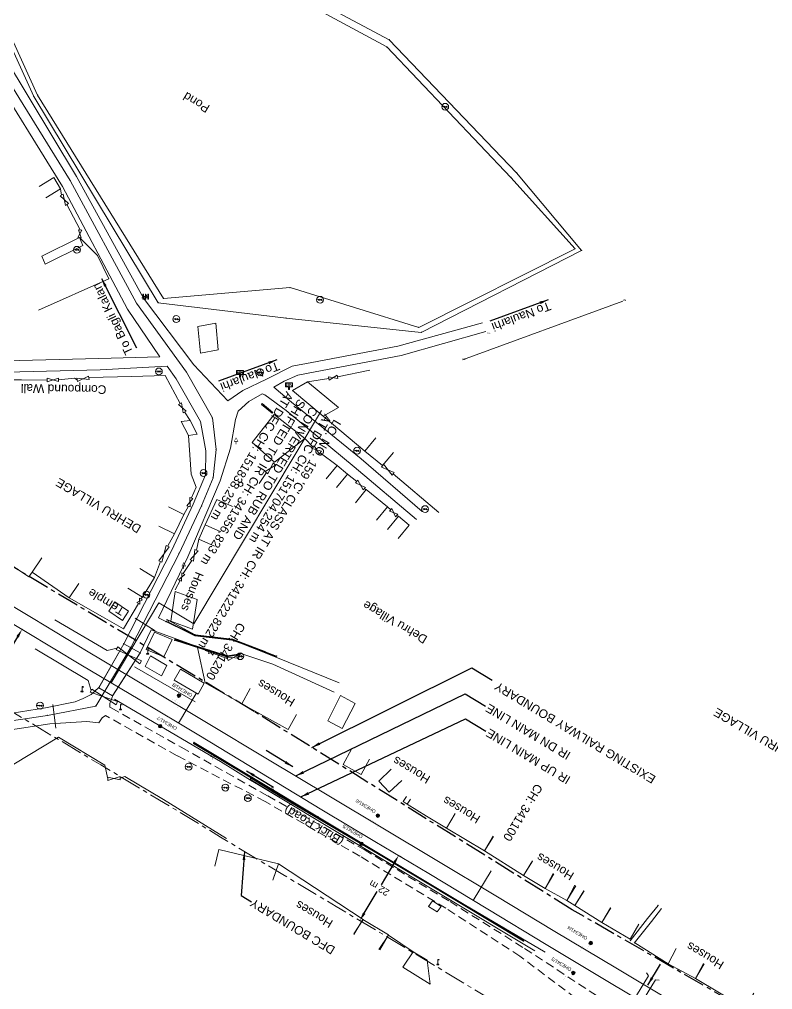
# Model space of a CAD drawing. Header units: metres. Extents: x 593168 to 611286, y 3401475 to 3412398.
# Drawn here: x 610187.5 to 610406.4, y 3402061.1 to 3402343.1 of the extents above; entities that cross this region are included whole.
import ezdxf
from ezdxf.enums import TextEntityAlignment as Align

# ---------------------------------------------------------------- set-up
doc = ezdxf.new("R2010")
doc.units = ezdxf.units.M
doc.header["$MEASUREMENT"] = 0
doc.linetypes.add('CENTER', pattern=[2, 1.25, -0.25, 0.25, -0.25])
doc.linetypes.add('DASHED', pattern=[0.75, 0.5, -0.25])
doc.layers.get('Defpoints').update_dxf_attribs({"lineweight": 0})
for name, color, linetype, lineweight in [('Arch', 7, 'Continuous', 0), ('Building Under Cons.', 251, 'Continuous', 0), ('CANAL BOTTOM', 5, 'Continuous', 0), ('Commercial Building Pucca', 251, 'Continuous', 0), ('Commercial Building Semipucca', 251, 'Continuous', 0), ('Compound Wall', 251, 'Continuous', 0), ('DFCC BOUNDARY', 6, 'CENTER', 0), ('Drain Bottom', 5, 'Continuous', 0), ('Drain Top', 5, 'Continuous', 0), ('Electric Pole', 251, 'Continuous', 0), ('Existing IR Chainage', 7, 'Continuous', 0), ('Existing IR Track', 7, 'Continuous', 0), ('Gate', 251, 'Continuous', 0), ('Govt buliding', 251, 'Continuous', 0), ('Grill', 251, 'Continuous', 0), ('Lamp_Post', 251, 'Continuous', 0), ('LC DETAILS IN PLAN', 7, 'Continuous', 0), ('Name Board', 251, 'Continuous', 0), ('OHE MAST', 8, 'Continuous', 0), ('OHE MAST TEXT', 8, 'Continuous', 0), ('Pavers', 7, 'Continuous', 0), ('Pond Bottom', 5, 'Continuous', 0), ('Pond Top', 5, 'Continuous', 0), ('PROPOSED DFCC TRACK', 1, 'Continuous', 0), ('Religious_Place', 251, 'Continuous', 0), ('Residential Building Pucca', 251, 'Continuous', 0), ('Residential Building Semipucca', 251, 'Continuous', 0), ('Shed', 251, 'Continuous', 0), ('Sign Board', 251, 'Continuous', 0), ('Subroad Centre', 34, 'Continuous', 0), ('Subroad Edge', 34, 'Continuous', 0), ('Text1', 251, 'Continuous', 0), ('Transformer', 251, 'Continuous', 0), ('Village Area', 251, 'Continuous', 0), ('Village Area text', 251, 'Continuous', 0), ('Village Name', 7, 'Continuous', 0), ('Well', 5, 'Continuous', 0), ('Wing Wall', 7, 'Continuous', 0)]:
    doc.layers.add(name, color=color, linetype=linetype, lineweight=lineweight)
doc.layers.add('Existing Railway Boundary', color=7, linetype='CENTER')
doc.styles.add('NB', font='swissbo.ttf', dxfattribs={"height": 1.5})
doc.styles.get("Standard").update_dxf_attribs({"font": 'arial.ttf'})
doc.styles.add('Style-Arial', font='arial.ttf')
doc.styles.add('Vill txt', font='arial.ttf', dxfattribs={"height": 3})
doc.dimstyles.new('ISO-25', dxfattribs={"dimtxt": 2.5, "dimasz": 2.5, "dimexe": 1.25, "dimexo": 0.625, "dimtad": 1, "dimtxsty": 'Standard', "dimcen": 2.5, "dimadec": 0, "dimazin": 0, "dimtfac": 1, "dimtmove": 0, "dimatfit": 3, "dimfxl": 1, "dimarcsym": 0})
doc.dimstyles.get("Standard").update_dxf_attribs({"dimtxt": 2.5, "dimasz": 0.18, "dimexe": 0.18, "dimexo": 0.0625, "dimgap": 0.09, "dimtad": 0, "dimtih": 1, "dimtoh": 1, "dimdec": 3, "dimzin": 0, "dimdsep": 46, "dimtxsty": 'Standard', "dimcen": 0.09, "dimaunit": 1, "dimadec": 4, "dimazin": 0, "dimtfac": 1, "dimtdec": 3, "dimtofl": 0, "dimtmove": 0, "dimatfit": 3, "dimfxl": 1, "dimtolj": 1, "dimtzin": 0, "dimarcsym": 0})

# ---------------------------------------------------------------- blocks, each defined once
blk = doc.blocks.new('GT')
at = {"layer": 'Gate'}
for p, q in [((-0.5, -0.5), (-0.5, 0.5)), ((-0.5, 0.5), (0.5, -0.5)), ((0.5, 0.5), (0.5, -0.5))]:
    blk.add_line(p, q, dxfattribs=at)
blk.add_lwpolyline([(0.5, 0.5), (-0.5, -0.5)], dxfattribs=at)
blk = doc.blocks.new('EP')
blk.add_hatch(color=8).paths.add_polyline_path([(-0.21, -0.05), (-0.21, 0.16), (-0.93, -0.01), (-0.31, 0.07), (-0.31, -0.19), (0.31, 0), (0.31, -0.24), (0.94, -0.01), (0.41, -0.1), (0.43, 0.15)])
at = {"color": 8}
for p, q in [((-0.93, -0.01), (-0.21, 0.16)), ((-0.31, 0.07), (-0.93, -0.01)), ((-0.31, -0.19), (-0.31, 0.07)), ((0.31, 0), (-0.31, -0.19)), ((-0.21, 0.16), (-0.21, -0.05)), ((-0.21, -0.05), (0.43, 0.15)), ((0.31, -0.24), (0.31, 0)), ((0.43, 0.15), (0.41, -0.1)), ((0.94, -0.01), (0.31, -0.24)), ((0.41, -0.1), (0.94, -0.01))]:
    blk.add_line(p, q, dxfattribs=at)
blk.add_circle((0, 0), 1, dxfattribs=at)
blk = doc.blocks.new('LP')
for points in [[(0, 0), (0, 1.5)], [(0.25, 1.35), (0.44, 1.35)]]:
    blk.add_lwpolyline(points)
for centre, radius, start, end in [((0.07, 0.99), 0.519, 57.6425, 97.3165), ((0.34, 1.33), 0.094, 11.7012, 168.0476)]:
    blk.add_arc(centre, radius, start, end)
at = {"extrusion": (0, 0, -1)}
blk.add_ellipse((0, 0.01), major_axis=(0.308, 0), ratio=0.400495, dxfattribs=at)
blk.add_ellipse((0.35, 1.36), major_axis=(0.0017, 0.0438), ratio=0.461056, start_param=1.74022, end_param=4.575836)
blk = doc.blocks.new('NB')
for p, q in [((-0.98, 0.82), (-0.98, 1.98)), ((-0.98, 1.98), (0.98, 1.98)), ((-0.98, 0.82), (0.98, 0.82)), ((-0.13, 0.82), (-0.13, 0)), ((-0.13, 0), (0.13, 0)), ((0.13, 0.82), (0.13, 0)), ((0.98, 1.98), (0.98, 0.82))]:
    blk.add_line(p, q)
at = {"style": 'NB', "width": 1.025371}
blk.add_text('NB', height=0.988, rotation=180, dxfattribs=at).set_placement((0, 1.39), align=Align.MIDDLE)
blk = doc.blocks.new('TRF')
blk.add_hatch(color=256).paths.add_polyline_path([(0.22, -0.04), (0.38, 0.42), (-0.98, -0.29), (0.02, 0.04), (-0.18, -0.39), (0.98, 0.09)])
for p, q in [((-0.69, 0.72), (-0.69, -0.72)), ((-0.52, 0.72), (-0.69, 0.72)), ((-0.52, -0.72), (-0.52, 0.72)), ((0, 0.72), (0, -0.72)), ((0.17, 0.72), (0, 0.72)), ((0.17, -0.72), (0.17, 0.72)), ((0.7, 0.72), (0.7, -0.72)), ((0.87, 0.72), (0.7, 0.72)), ((0.87, -0.72), (0.87, 0.72)), ((-0.69, -0.72), (-0.52, -0.72)), ((0, -0.72), (0.17, -0.72)), ((0.7, -0.72), (0.87, -0.72))]:
    blk.add_line(p, q)
blk.add_lwpolyline([(0.22, -0.04), (0.38, 0.42), (-0.98, -0.29), (0.02, 0.04), (-0.18, -0.39), (0.98, 0.09)], close=True)
blk = doc.blocks.new('TSB')
at = {"const_width": 0.132}
blk.add_lwpolyline([(-0.51, 0.84), (0.54, 0.84), (0, 1.85)], close=True, dxfattribs=at)
at = {"const_width": 0.142}
blk.add_lwpolyline([(0, 0.84), (0, 0)], dxfattribs=at)
blk = doc.blocks.new('OHE MAST')
h = blk.add_hatch(color=256)
h.dxf.hatch_style = 1
edge = h.paths.add_edge_path()
edge.add_arc((0, 0), 0.514, 0, 360)
at = {"const_width": 0.01}
for points in [[(1.5, 3.5), (1.5, 2), (-1.5, 2), (-1.5, 3.5)], [(0, 2), (0, 0)]]:
    blk.add_lwpolyline(points, dxfattribs=at)
blk.add_circle((0, 0), 0.514)
blk = doc.blocks.new('*D238')
at = {"layer": 'Defpoints', "color": 0, "linetype": 'ByBlock', "ltscale": 5, "transparency": 16777216}
for p in [(610297.68, 3402100.06), (610298.62, 3402099.5), (610287.35, 3402080.6)]:
    blk.add_point(p, dxfattribs=at)
at = {"layer": 'DFCC BOUNDARY', "color": 0, "linetype": 'ByBlock', "lineweight": -2, "ltscale": 5, "transparency": 16777216}
for p, q in [((610296.4, 3402097.91), (610292.62, 3402091.58)), ((610298.51, 3402099.56), (610297.57, 3402100.12)), ((610287.69, 3402083.31), (610291.46, 3402089.64)), ((610287.24, 3402080.67), (610286.3, 3402081.23))]:
    blk.add_line(p, q, dxfattribs=at)
at = {"layer": 'DFCC BOUNDARY', "color": 0, "linetype": 'ByBlock', "ltscale": 5, "transparency": 16777216}
for points in [[(610296.04, 3402098.13), (610296.76, 3402097.7), (610297.68, 3402100.06)], [(610287.33, 3402083.53), (610288.05, 3402083.1), (610286.41, 3402081.17)]]:
    blk.add_solid(points, dxfattribs=at)
at = {"layer": 'DFCC BOUNDARY', "color": 0, "linetype": 'ByBlock', "ltscale": 5, "transparency": 16777216, "insert": (610292.04, 3402090.61), "char_height": 2, "attachment_point": 5, "rotation": 149, "style": 'Style-Arial'}
blk.add_mtext('\\A1;22 m', dxfattribs=at)
blk = doc.blocks.new('TerminatorOpen_0.5')
at = {"color": 0, "linetype": 'ByBlock', "lineweight": -2}
for q in [(-1, 0.25), (-1, 0), (-1, -0.25)]:
    blk.add_line((0, 0), q, dxfattribs=at)
blk = doc.blocks.new('*D245')
at = {"layer": 'Defpoints', "color": 0, "linetype": 'ByBlock', "ltscale": 5, "transparency": 16777216}
for p in [(610187.85, 3402166.01), (610188.22, 3402165.78), (610176.53, 3402147.14)]:
    blk.add_point(p, dxfattribs=at)
at = {"layer": 'DFCC BOUNDARY', "color": 0, "linetype": 'ByBlock', "lineweight": -2, "ltscale": 5, "transparency": 16777216}
for p, q in [((610187.95, 3402165.94), (610188.33, 3402165.72)), ((610186.94, 3402163.64), (610180.67, 3402153.19)), ((610178.2, 3402149.06), (610179.51, 3402151.25)), ((610176.64, 3402147.07), (610177.02, 3402146.85))]:
    blk.add_line(p, q, dxfattribs=at)
at = {"layer": 'DFCC BOUNDARY', "color": 0, "linetype": 'ByBlock', "ltscale": 5, "transparency": 16777216}
for points in [[(610186.58, 3402163.85), (610187.29, 3402163.42), (610188.22, 3402165.78)], [(610177.84, 3402149.27), (610178.55, 3402148.84), (610176.91, 3402146.91)]]:
    blk.add_solid(points, dxfattribs=at)
at = {"layer": 'DFCC BOUNDARY', "color": 0, "linetype": 'ByBlock', "ltscale": 5, "transparency": 16777216, "insert": (610180.09, 3402152.22), "char_height": 2, "attachment_point": 5, "rotation": 149, "style": 'Style-Arial'}
blk.add_mtext('\\A1;22 m', dxfattribs=at)

msp = doc.modelspace()

# ---------------------------------------------------------------- linework, layer by layer
at = {"layer": 'Arch'}
for points in [[(610221.126, 3402169.0178, 263.4129), (610226.9005, 3402165.3257, 263.3449)], [(610198.0391, 3402137.0414, 264.3336), (610197.2022, 3402143.9879, 264.1357)]]:
    msp.add_polyline3d(points, dxfattribs=at)
at = {"layer": 'Building Under Cons.'}
msp.add_polyline3d([(610261.1601, 3402092.89, 269.2362), (610262.7269, 3402097.68, 269.2362), (610287.3815, 3402081.4775, 271.1117), (610284.6363, 3402077.3003, 271.1117)], dxfattribs=at)
msp.add_polyline3d([(610301.9246, 3402072.0805, 269.5681), (610305.9706, 3402069.6885, 270.4629), (610306.8993, 3402062.6955, 272.3493), (610298.8676, 3402067.6376, 272.3493)], close=True, dxfattribs=at)
at = {"layer": 'Commercial Building Pucca'}
for points in [[(610237.7828, 3402165.8459, 263.3369), (610231.4377, 3402168.1736, 263.276), (610232.7726, 3402176.7792, 263.9078), (610239.1179, 3402174.4514, 263.9078)], [(610224.3087, 3402159.9492, 263.8688), (610226.756, 3402164.9524, 263.3859), (610231.8658, 3402162.8835, 263.19), (610229.4094, 3402157.8615, 263.19)], [(610307.5828, 3402086.9046, 265.3284), (610310.0695, 3402085.2734, 265.2284), (610308.8545, 3402083.6652, 264.5236), (610306.3663, 3402085.2974, 264.5236)]]:
    msp.add_polyline3d(points, close=True, dxfattribs=at)
at = {"layer": 'Commercial Building Semipucca'}
msp.add_polyline3d([(610245.2028, 3402247.0737, 261.4875), (610240.0534, 3402246.1068, 261.2126), (610239.3602, 3402253.7753, 261.4525), (610244.5167, 3402254.7435, 261.4525)], close=True, dxfattribs=at)
at = {"layer": 'Compound Wall'}
for points in [[(610199.733, 3402292.0043, 262.3492), (610199.4384, 3402293.8262, 262.2163)], [(610205.1321, 3402281.8688, 261.6364), (610201.2835, 3402289.2703, 262.3782)], [(610193.0138, 3402258.5458, 261.3295), (610213.4444, 3402267.6984, 261.1486), (610210.1405, 3402274.4529, 261.2625), (610204.9364, 3402279.6649, 262.3142)], [(610198.7942, 3402238.3476, 262.2962), (610203.4848, 3402238.8296, 261.7264), (610204.2712, 3402238.3101, 261.9004)], [(610207.6396, 3402238.9489, 261.8714), (610220.1, 3402239.321, 261.3795), (610229.798, 3402239.5686, 261.4155), (610234.1722, 3402231.4001, 262.1963)], [(610271.1908, 3402237.6887, 261.4385), (610277.4317, 3402238.7029, 262.4762)], [(610279.9518, 3402239.1641, 262.2713), (610289.3295, 3402241.1333, 262.3632)], [(610181.2879, 3402238.3469, 261.7454), (610188.0372, 3402238.3575, 262.4042), (610195.5653, 3402238.2587, 262.1833)], [(610235.4621, 3402228.9973, 262.3732), (610237.0977, 3402226.4804, 261.5335)], [(610287.9004, 3402217.6075, 262.0273), (610275.7694, 3402227.7337, 262.5442)], [(610190.1807, 3402181.0566, 263.156), (610125.0983, 3402224.5221, 260.4078)], [(610236.5809, 3402222.1613, 261.9333), (610237.4328, 3402210.9443, 262.4832), (610238.8376, 3402207.0921, 262.9201)], [(610270.4227, 3402221.2905, 261.9523), (610272.8388, 3402218.7807, 263.224)], [(610274.9232, 3402217.1361, 263.22), (610279.8331, 3402213.4155, 263.262)], [(610259.3044, 3402211.3533, 261.1236), (610257.1975, 3402208.153, 261.3635)], [(610282.8606, 3402210.9164, 262.1613), (610285.5212, 3402208.7601, 263.174)], [(610309.3621, 3402199.7153, 262.3112), (610296.0872, 3402210.9531, 263.24)], [(610238.8365, 3402207.0902, 262.9201), (610237.437, 3402203.9846, 262.998)], [(610287.7043, 3402206.6843, 263.125), (610288.2941, 3402206.4542, 263.134), (610294.4272, 3402201.4011, 262.1643), (610295.3874, 3402200.5501, 263.103)], [(610236.6252, 3402201.5557, 263.085), (610235.284, 3402199.1766, 263.5499)], [(610297.0937, 3402198.9082, 263.147), (610297.6806, 3402198.6492, 263.207)], [(610232.5174, 3402193.5694, 263.5809), (610230.557, 3402190.1126, 263.7578)], [(610239.611, 3402191.9956, 262.2872), (610238.9182, 3402188.8545, 263.7048)], [(610228.4341, 3402185.5282, 263.7998), (610226.7406, 3402180.8377, 263.6878)], [(610237.5851, 3402185.8107, 263.5139), (610235.0954, 3402181.9907, 263.3709)], [(610191.1489, 3402182.4651, 263.266), (610190.1807, 3402181.0566, 263.156)], [(610234.165, 3402180.0158, 263.4749), (610232.763, 3402177.3007, 262.6431)], [(610211.6504, 3402169.4451, 263.5789), (610201.9353, 3402174.9899, 263.256)], [(610223.2448, 3402175.1252, 263.19), (610222.7944, 3402174.6317, 263.134)], [(610222.0657, 3402173.3489, 263.178), (610217.6974, 3402165.9598, 263.6978), (610211.6495, 3402169.4359, 263.5809)], [(610249.2514, 3402163.0302, 263.3789), (610259.0746, 3402159.3141, 263.5079)], [(610241.4727, 3402150.2403, 263.6099), (610239.2266, 3402160.4819, 263.273)], [(610242.5779, 3402159.2665, 263.9977), (610241.4523, 3402159.6853, 263.193)], [(610247.9982, 3402157.223, 264.4026), (610243.891, 3402158.7957, 263.8308)], [(610252.1193, 3402144.2029, 263.7868), (610241.4727, 3402150.2403, 263.6099)], [(610185.889, 3402126.5942, 266.3681), (610198.8124, 3402134.4511, 266.9029), (610212.28, 3402126.3699, 265.9212)], [(610212.28, 3402126.3699, 265.9212), (610213.1457, 3402122.3792, 266.8829)], [(610216.7466, 3402122.5762, 266.7809), (610218.118, 3402122.9962, 266.436), (610229.3475, 3402116.3132, 266.389), (610247.6172, 3402105.0575, 268.0236)], [(610340.2473, 3402071.9561, 264.2097), (610263.0512, 3402117.4342, 265.6803)], [(610300.1805, 3402114.9903, 265.5773), (610305.7637, 3402111.5352, 265.6123), (610311.5607, 3402108.0343, 267.3508)], [(610375.9888, 3402068.6296, 262.4632), (610366.3698, 3402074.6887, 262.5782)]]:
    msp.add_polyline3d(points, dxfattribs=at)
at = {"layer": 'DFCC BOUNDARY', "ltscale": 5, "flags": 128}
msp.add_lwpolyline([(610384.1916, 3402025.9612), (610382.6316, 3402023.3659), (610382.3057, 3402023.5616), (610366.1369, 3402033.2715), (610347.1756, 3402044.6438), (610329.2627, 3402055.3875), (610312.3002, 3402065.6121), (610295.1548, 3402075.9469), (610279.5398, 3402085.264), (610263.9981, 3402094.5373), (610245.9472, 3402105.4552), (610228.2258, 3402116.1741), (610211.1381, 3402126.4063), (610194.0456, 3402136.6412), (610177.8901, 3402146.3259), (610161.8846, 3402155.9206), (610146.3415, 3402165.2395), (610131.0407, 3402174.4132), (610114.7917, 3402184.1443), (610098.8085, 3402193.716), (610086.8119, 3402200.9009), (610089.8523, 3402205.9601)], dxfattribs=at)
at = {"layer": 'Drain Bottom'}
for points in [[(610262.079, 3402157.8422, 263.5029), (610249.2645, 3402162.7992, 263.26), (610238.4807, 3402164.1274, 263.001), (610230.7573, 3402167.8957, 262.8601), (610230.2527, 3402168.0525, 262.8551)], [(610230.3231, 3402168.4751, 262.7711), (610230.8636, 3402168.3437, 262.8281), (610238.4876, 3402164.1972, 263.001), (610249.2622, 3402162.8871, 263.261), (610262.1665, 3402157.9141, 263.4859)], [(610232.6561, 3402162.6816, 262.995), (610247.6356, 3402157.8776, 263.213), (610251.5929, 3402158.4925, 263.234)], [(610251.6038, 3402158.6109, 263.192), (610247.6397, 3402157.9479, 263.183), (610232.6935, 3402162.8553, 262.983)], [(610238.1504, 3402132.7586, 263.7408), (610274.1462, 3402111.1829, 264.1407), (610305.0205, 3402092.6654, 263.9038), (610334.0153, 3402075.3237, 264.0757)], [(610334.0743, 3402075.3926, 264.0897), (610305.0628, 3402092.775, 263.9068), (610274.2006, 3402111.2668, 263.6698), (610238.2082, 3402132.9259, 263.7148)]]:
    msp.add_polyline3d(points, dxfattribs=at)
for p in [(610230.253, 3402168.053, 262.855), (610230.323, 3402168.475, 262.771), (610230.864, 3402168.344, 262.828), (610230.757, 3402167.896, 262.86), (610232.656, 3402162.682, 262.995), (610232.694, 3402162.855, 262.983), (610238.481, 3402164.127, 263.001), (610238.488, 3402164.197, 263.001), (610249.262, 3402162.887, 263.261), (610249.264, 3402162.799, 263.26), (610247.636, 3402157.878, 263.213), (610247.64, 3402157.948, 263.183), (610251.593, 3402158.493, 263.234), (610251.604, 3402158.611, 263.192), (610262.079, 3402157.842, 263.503), (610262.166, 3402157.914, 263.486), (610238.15, 3402132.759, 263.741), (610238.208, 3402132.926, 263.715), (610274.154, 3402111.169, 263.722), (610274.201, 3402111.267, 263.67), (610305.02, 3402092.665, 263.904), (610305.063, 3402092.775, 263.907), (610334.015, 3402075.324, 264.076), (610334.074, 3402075.393, 264.09)]:
    msp.add_point(p, dxfattribs=at)
at = {"layer": 'Drain Top'}
for points in [[(610230.0981, 3402168.0838, 263.149), (610230.7418, 3402167.8761, 263.121), (610238.4888, 3402164.0694, 263.13), (610249.2723, 3402162.7312, 263.3399), (610262.0844, 3402157.7394, 263.6179)], [(610230.3163, 3402168.6541, 263.027), (610230.9429, 3402168.3374, 263.095), (610238.5414, 3402164.2562, 263.063), (610249.316, 3402162.946, 263.3229), (610262.205, 3402158.0222, 263.6129)], [(610232.5854, 3402162.6413, 263.131), (610247.6494, 3402157.8029, 263.294), (610251.5973, 3402158.4715, 263.3829)], [(610232.7544, 3402162.9266, 263.132), (610247.6876, 3402158.0187, 263.3439), (610251.6265, 3402158.6307, 263.4399)], [(610334.0099, 3402075.2035, 264.2367), (610304.9898, 3402092.6498, 264.1897), (610238.0847, 3402132.6336, 264.0167)], [(610238.2461, 3402132.9503, 264.0537), (610274.2342, 3402111.3335, 264.1297), (610305.119, 3402092.7769, 264.1877), (610334.1774, 3402075.4252, 264.1917)]]:
    msp.add_polyline3d(points, dxfattribs=at)
for p in [(610230.098, 3402168.084, 263.149), (610230.316, 3402168.654, 263.027), (610230.943, 3402168.337, 263.095), (610230.742, 3402167.876, 263.121), (610232.585, 3402162.641, 263.131), (610232.754, 3402162.927, 263.132), (610238.489, 3402164.069, 263.13), (610238.541, 3402164.256, 263.063), (610249.272, 3402162.731, 263.34), (610249.316, 3402162.946, 263.323), (610247.649, 3402157.803, 263.294), (610247.688, 3402158.019, 263.344), (610251.597, 3402158.471, 263.383), (610251.627, 3402158.631, 263.44), (610262.084, 3402157.739, 263.618), (610262.205, 3402158.022, 263.613), (610238.085, 3402132.634, 264.017), (610238.246, 3402132.95, 264.054), (610274.146, 3402111.183, 264.141), (610274.234, 3402111.334, 264.13), (610304.99, 3402092.65, 264.19), (610305.119, 3402092.777, 264.188), (610373.103, 3402085.573, 262.973), (610334.01, 3402075.203, 264.237), (610334.177, 3402075.425, 264.192)]:
    msp.add_point(p, dxfattribs=at)
at = {"layer": 'Existing IR Chainage', "color": 7, "linetype": 'Continuous', "lineweight": 13, "flags": 128}
for points in [[(610238.8223, 3402147.1273), (610233.6849, 3402138.5478)], [(610324.5528, 3402095.5904), (610319.3904, 3402087.026)]]:
    msp.add_lwpolyline(points, dxfattribs=at)
at = {"layer": 'Existing IR Track', "color": 0, "lineweight": 15, "flags": 128}
for points in [[(610538.152, 3401961.0733), (610521.8322, 3401970.8679), (610504.1811, 3401981.4476), (610486.5293, 3401992.0277), (610467.894, 3402003.235), (610449.2807, 3402014.4291), (610431.3262, 3402025.1681), (610413.3737, 3402035.9058), (610395.9724, 3402046.3358), (610378.424, 3402056.854), (610360.8226, 3402067.4081), (610343.0892, 3402078.0414), (610325.9647, 3402088.3135), (610308.8184, 3402098.5987), (610293.1044, 3402107.9892), (610277.3842, 3402117.3835), (610259.6203, 3402128.1082), (610241.8171, 3402138.7737), (610224.6768, 3402149.02), (610207.4709, 3402159.3055), (610191.4358, 3402168.9294), (610175.3554, 3402178.5804)], [(610535.7329, 3401957.1598), (610519.4689, 3401966.9081), (610501.7571, 3401977.5244), (610483.8913, 3401988.233), (610465.4658, 3401999.3065), (610446.8581, 3402010.4895), (610429.0533, 3402021.1662), (610411.2488, 3402031.8427), (610393.632, 3402042.4221), (610377.4631, 3402052.1319), (610358.4913, 3402063.5106), (610340.5993, 3402074.2418), (610323.6575, 3402084.4538), (610306.4698, 3402094.8141), (610290.8125, 3402104.1565), (610275.3274, 3402113.396), (610257.3331, 3402124.2798), (610239.57, 3402135.0238), (610222.4403, 3402145.2811), (610205.3479, 3402155.516), (610189.2016, 3402165.1952), (610173.1961, 3402174.7899)]]:
    msp.add_lwpolyline(points, dxfattribs=at)
at = {"layer": 'Existing Railway Boundary', "ltscale": 5}
msp.add_lwpolyline([(610412.2426, 3402047.4072), (610348.1708, 3402084.3155), (610255.6699, 3402141.9633), (610098.8011, 3402235.9968), (610097.6409, 3402236.5907), (610096.8654, 3402237.0016), (610095.7382, 3402237.4658), (610093.9073, 3402238.4592), (608296.8511, 3403316.4743), (608263.9541, 3403378.7593), (608188.5487, 3403419.3953), (608142.2829, 3403445.4311)], dxfattribs=at)
at = {"layer": 'Govt buliding'}
for points in [[(610228.7335, 3402152.2554, 263.9818), (610224.024, 3402155.0212, 263.7578), (610225.588, 3402158.0866, 263.7178), (610230.3015, 3402155.3184, 263.7178)], [(610232.4655, 3402151.0648, 263.8698), (610239.3747, 3402146.9323, 263.8978), (610241.1735, 3402150.1385, 263.6099), (610234.2642, 3402154.271, 263.6099)]]:
    msp.add_polyline3d(points, close=True, dxfattribs=at)
at = {"layer": 'Grill'}
for points in [[(610215.8428, 3402160.3646, 263.8498), (610212.9627, 3402159.6162, 263.5929), (610197.7184, 3402168.5539, 263.4709)], [(610208.2768, 3402147.9989, 264.1507), (610207.4644, 3402150.8949, 263.7238), (610191.9957, 3402160.1576, 263.7048)], [(610220.8825, 3402154.911, 263.7718), (610238.5696, 3402144.7202, 263.6608)], [(610215.0919, 3402145.5511, 264.1177), (610245.9126, 3402127.4098, 264.5216), (610254.6403, 3402122.0129, 265.5783), (610256.9873, 3402120.5926, 265.8102)], [(610256.9873, 3402120.5926, 265.8102), (610337.325, 3402072.3973, 264.5606)]]:
    msp.add_polyline3d(points, dxfattribs=at)
at = {"layer": 'LC DETAILS IN PLAN', "lineweight": 13, "flags": 128}
msp.add_lwpolyline([(610214.104, 3402150.273), (610227.9909, 3402173.4851), (610238.135, 3402167.4109), (610275.2495, 3402229.3736)], dxfattribs=at)
at = {"layer": 'Pavers'}
msp.add_polyline3d([(610214.5681, 3402146.5229, 264.1147), (610210.5055, 3402148.8553, 264.0827), (610217.8128, 3402161.6307, 263.8238), (610222.5784, 3402158.9793, 263.8908)], close=True, dxfattribs=at)
for p in [(610217.813, 3402161.631, 263.824), (610222.578, 3402158.979, 263.891), (610210.506, 3402148.855, 264.083), (610214.568, 3402146.523, 264.115)]:
    msp.add_point(p, dxfattribs=at)
at = {"layer": 'Pond Bottom'}
msp.add_polyline3d([(610149.8436, 3402415.645, 260.4858), (610192.7476, 3402321.0695, 259.8809), (610229.3636, 3402261.9652, 260.3518), (610266.1227, 3402265.122, 259.686), (610303.5597, 3402253.5571, 260.5268), (610349.0031, 3402276.387, 260.0639), (610330.3377, 3402297.1278, 259.83), (610294.2257, 3402335.0543, 259.876), (610252.8553, 3402357.5013, 259.804), (610224.8813, 3402372.7296, 259.707), (610195.659, 3402419.1385, 259.9089), (610149.8436, 3402415.645, 260.4858)], dxfattribs=at)
for p in [(610294.226, 3402335.054, 259.876), (610192.748, 3402321.07, 259.881), (610330.338, 3402297.128, 259.83), (610349.003, 3402276.387, 260.064), (610266.123, 3402265.122, 259.686), (610229.364, 3402261.965, 260.352), (610303.56, 3402253.557, 260.527)]:
    msp.add_point(p, dxfattribs=at)
at = {"layer": 'Pond Top'}
msp.add_polyline3d([(610148.3945, 3402415.5695, 261.2306), (610197.4347, 3402419.7005, 260.4888), (610199.3595, 3402420.5325, 261.0596), (610224.8829, 3402374.4417, 260.1519), (610253.2705, 3402359.3853, 260.1779), (610294.9615, 3402337.167, 260.4158), (610331.9936, 3402298.5032, 260.6127), (610350.8506, 3402275.9128, 260.3358), (610304.2549, 3402252.1174, 261.0146), (610264.9799, 3402256.2629, 260.6647), (610227.828, 3402260.7105, 261.0116), (610191.6192, 3402320.6663, 260.6047)], close=True, dxfattribs=at)
for p in [(610294.962, 3402337.167, 260.416), (610191.619, 3402320.666, 260.605), (610331.994, 3402298.503, 260.613), (610350.851, 3402275.913, 260.336), (610227.828, 3402260.711, 261.012), (610264.98, 3402256.263, 260.665), (610304.255, 3402252.117, 261.015)]:
    msp.add_point(p, dxfattribs=at)
at = {"layer": 'PROPOSED DFCC TRACK', "color": 7, "linetype": 'Continuous', "flags": 128}
msp.add_lwpolyline([(610363.4996, 3402055.9677), (610364.7358, 3402055.9514), (610370.3551, 3402065.1209), (610369.7763, 3402065.9999)], dxfattribs=at)
at = {"layer": 'PROPOSED DFCC TRACK', "color": 7, "linetype": 'Continuous', "elevation": 0.001, "flags": 128}
msp.add_lwpolyline([(610367.3567, 3402053.6983), (610366.781, 3402054.7923), (610372.4004, 3402063.9617), (610373.4464, 3402063.845)], dxfattribs=at)
at = {"layer": 'Religious_Place'}
msp.add_polyline3d([(610215.1721, 3402173.8475, 264.0387), (610219.19, 3402171.1218, 264.1107), (610217.4542, 3402168.3746, 264.1667), (610213.4359, 3402171.1006, 264.1667)], close=True, dxfattribs=at)
at = {"layer": 'Residential Building Pucca'}
for points in [[(610193.1994, 3402294.5123, 262.6841), (610197.4846, 3402297.0856, 262.6841), (610199.4409, 3402293.828, 262.2163), (610195.1556, 3402291.2546, 262.2163)], [(610255.1608, 3402220.1351, 261.6934), (610261.5485, 3402228.221, 261.2086), (610270.4227, 3402221.2905, 261.9523), (610261.6156, 3402214.4142, 262.0773), (610255.1608, 3402220.1351, 261.6934)], [(610296.1807, 3402217.2108, 263.26), (610292.9794, 3402213.3719, 263.26), (610287.9004, 3402217.6075, 262.0273), (610291.1017, 3402221.4464, 262.0273)], [(610276.6511, 3402209.5606, 263.262), (610279.8331, 3402213.4155, 263.262), (610282.8606, 3402210.9164, 262.1613), (610279.6786, 3402207.0615, 262.1613)], [(610285.1157, 3402202.5962, 263.134), (610288.2941, 3402206.4542, 263.134), (610294.4266, 3402201.4019, 262.1643), (610291.2483, 3402197.544, 262.1643)], [(610246.0203, 3402194.0991, 262.1253), (610241.4737, 3402196.1761, 262.1253), (610244.8531, 3402203.5735, 262.0473), (610249.3997, 3402201.4964, 262.0473)], [(610294.4787, 3402194.8089, 263.207), (610297.6778, 3402198.6496, 263.207), (610300.7924, 3402196.0554, 263.058), (610297.5933, 3402192.2147, 263.058)], [(610244.1768, 3402189.9612, 262.2872), (610239.611, 3402191.9956, 262.2872), (610241.4737, 3402196.1761, 262.1253), (610246.0395, 3402194.1417, 262.1253)], [(610204.7825, 3402179.0983, 263.256), (610201.9353, 3402174.9899, 263.256), (610191.1489, 3402182.4651, 263.266), (610193.9961, 3402186.5735, 263.266)], [(610222.477, 3402183.4468, 263.6878), (610226.7406, 3402180.8377, 263.6878), (610223.2448, 3402175.1252, 263.19), (610218.9812, 3402177.7343, 263.19)], [(610268.0393, 3402141.0566, 264.5366), (610265.6069, 3402136.6898, 264.5366), (610252.1193, 3402144.2029, 263.7868), (610254.5518, 3402148.5697, 263.7868)], [(610289.2289, 3402128.0389, 265.0564), (610286.8029, 3402123.6685, 265.0564), (610281.5654, 3402126.5758, 265.2844), (610283.9913, 3402130.9462, 265.2844)], [(610298.622, 3402121.8853, 265.4643), (610294.9867, 3402118.4545, 265.4643), (610291.9089, 3402121.7158, 265.0115), (610295.5442, 3402125.1465, 265.0115)], [(610301.1301, 3402116.4205, 265.5773), (610300.1805, 3402114.9903, 265.5773), (610298.9899, 3402115.7808, 265.6783), (610299.9411, 3402117.2135, 265.6783)], [(610325.1946, 3402105.7045, 264.9405), (610322.6289, 3402101.4146, 264.9405), (610311.5607, 3402108.0343, 267.3508), (610314.1264, 3402112.3242, 267.3508)], [(610336.6478, 3402098.4794, 264.7465), (610333.9805, 3402094.252, 264.7465), (610322.6289, 3402101.4146, 264.9405), (610325.2963, 3402105.642, 264.9405)], [(610244.2712, 3402096.9338, 267.8516), (610245.4283, 3402101.7965, 267.8516), (610262.7269, 3402097.68, 269.2362), (610261.2494, 3402093.163, 269.2362)], [(610342.8478, 3402094.7365, 264.3876), (610340.2639, 3402090.4576, 264.3876), (610333.9805, 3402094.252, 264.7465), (610336.5644, 3402098.5309, 264.7465)], [(610348.9532, 3402091.4158, 264.7195), (610346.5618, 3402087.0265, 264.7195), (610340.2639, 3402090.4576, 264.3876), (610342.6553, 3402094.847, 264.3876)], [(610351.5293, 3402089.8231, 264.1897), (610348.915, 3402085.5628, 264.1897), (610346.5692, 3402087.0023, 264.7185), (610349.1835, 3402091.2626, 264.7185)], [(610359.4106, 3402084.8257, 263.6648), (610356.7336, 3402080.6045, 263.6648), (610348.915, 3402085.5628, 264.1897), (610351.592, 3402089.784, 264.1897)], [(610367.5205, 3402080.1, 263.173), (610364.9961, 3402075.7857, 263.173), (610356.7667, 3402080.601, 263.6658), (610359.2911, 3402084.9152, 263.6658)], [(610284.6944, 3402077.1622, 270.9097), (610287.2427, 3402081.4624, 270.9097), (610294.763, 3402077.0059, 270.008), (610292.2147, 3402072.7057, 270.008)], [(610386.3407, 3402068.6904, 261.9773), (610383.9529, 3402064.2991, 261.9773), (610375.9888, 3402068.6296, 262.4632), (610378.3766, 3402073.021, 262.4632)], [(610400.984, 3402060.0486, 262.0903), (610398.4428, 3402055.7443, 262.0903), (610383.9529, 3402064.2991, 261.9773), (610386.4941, 3402068.6034, 261.9773)]]:
    msp.add_polyline3d(points, dxfattribs=at)
for points in [[(610204.9364, 3402279.6649, 262.3142), (610205.9122, 3402277.3162, 262.2403), (610194.9642, 3402271.8911, 262.9041), (610193.988, 3402274.2408, 262.9041)], [(610275.7694, 3402227.7337, 262.5442), (610266.8115, 3402235.1796, 261.8644), (610271.1908, 3402237.6887, 261.4385), (610280.1639, 3402230.2301, 261.4385)], [(610237.0977, 3402226.4804, 261.5335), (610239.1107, 3402222.5068, 262.4892), (610236.5809, 3402222.1613, 261.9333), (610234.5221, 3402226.2253, 261.9333)], [(610281.2363, 3402136.9796, 264.7775), (610277.084, 3402139.2313, 266.2281), (610280.7572, 3402146.5772, 265.4543), (610285.101, 3402144.2218, 265.4543)]]:
    msp.add_polyline3d(points, close=True, dxfattribs=at)
at = {"layer": 'Residential Building Semipucca'}
msp.add_polyline3d([(610230.799, 3402201.382, 263.5499), (610235.2814, 3402199.1699, 263.5499), (610232.5174, 3402193.5694, 263.5809), (610228.0351, 3402195.7816, 263.5809)], dxfattribs=at)
at = {"layer": 'Shed'}
msp.add_polyline3d([(610291.9677, 3402072.8032, 270.005), (610294.7772, 3402076.9375, 270.005), (610301.9246, 3402072.0805, 269.5681), (610299.1152, 3402067.9462, 269.5681)], dxfattribs=at)
at = {"layer": 'Subroad Centre'}
msp.add_polyline3d([(610033.9956, 3402088.1494, 262.2133), (610041.5615, 3402106.6897, 262.2533), (610055.5487, 3402114.3842, 262.4812), (610073.6678, 3402118.2108, 262.6861), (610121.2932, 3402127.3746, 263.128), (610166.0884, 3402136.4296, 263.8208), (610195.6092, 3402140.7819, 264.1397), (610209.6305, 3402143.493, 264.2477), (610219.9045, 3402160.6826, 263.8838), (610233.8679, 3402187.8758, 262.4892), (610240.4274, 3402201.6675, 262.0693), (610243.7363, 3402209.8728, 261.9004), (610244.6431, 3402218.0658, 261.7274), (610243.5554, 3402227.2513, 261.5924), (610236.0152, 3402240.5439, 261.3625), (610221.51, 3402260.5756, 261.4095), (610202.2225, 3402296.2273, 261.2246), (610180.5943, 3402331.0009, 261.0876), (610164.8961, 3402362.6338, 261.1736), (610152.6262, 3402390.8362, 261.2216), (610140.298, 3402423.9438, 261.4025)], dxfattribs=at)
for p in [(610202.222, 3402296.227, 261.225), (610221.51, 3402260.576, 261.41), (610236.015, 3402240.544, 261.363), (610243.555, 3402227.251, 261.592), (610244.643, 3402218.066, 261.727), (610243.736, 3402209.873, 261.9), (610240.427, 3402201.668, 262.069), (610233.868, 3402187.876, 262.489), (610219.905, 3402160.683, 263.884), (610209.63, 3402143.493, 264.248), (610195.609, 3402140.782, 264.14)]:
    msp.add_point(p, dxfattribs=at)
at = {"layer": 'Subroad Edge'}
for points in [[(610278.9776, 3402147.526), (610261.1083, 3402155.6475), (610251.8092, 3402158.7395), (610251.0639, 3402158.6031), (610247.9192, 3402158.0653), (610237.777, 3402161.2677), (610225.748, 3402165.691), (610222.5659, 3402158.9693), (610214.5792, 3402146.5332), (610213.739, 3402144.2668), (610213.7632, 3402143.1821)], [(610212.4667, 3402140.7832), (610211.5022, 3402140.0918), (610210.5058, 3402138.6351), (610207.0879, 3402139.0286), (610196.2582, 3402138.3583), (610166.4388, 3402133.7807), (610156.0718, 3402131.6026), (610161.3703, 3402114.6966), (610168.2019, 3402097.8238), (610174.2621, 3402087.1743)]]:
    msp.add_lwpolyline(points, dxfattribs=at)
at = {"layer": 'Subroad Edge', "color": 88, "linetype": 'DASHED', "ltscale": 5}
for points in [[(610213.7632, 3402143.1821), (610214.1346, 3402142.9712), (610234.4952, 3402131.5426), (610259.6666, 3402117.4041), (610287.6519, 3402101.7952), (610312.6271, 3402086.6718), (610334.3025, 3402073.0835), (610357.7085, 3402057.7395), (610372.4286, 3402047.0768), (610391.0363, 3402033.5422), (610402.1833, 3402018.1969), (610403.045, 3402019.1904)], [(610373.9595, 3402029.1523), (610376.011, 3402035.5524), (610368.0417, 3402041.3696), (610355.1108, 3402054.153), (610332.9491, 3402070.8012), (610311.4227, 3402084.76), (610286.4475, 3402099.8833), (610258.9316, 3402115.7723), (610233.2857, 3402129.0694), (610212.4667, 3402140.7832)]]:
    msp.add_lwpolyline(points, dxfattribs=at)
at = {"layer": 'Subroad Edge'}
for points in [[(610143.2901, 3402424.301, 261.2605), (610143.6302, 3402419.2059, 261.2196), (610146.4639, 3402412.4525, 261.2026), (610148.7499, 3402406.3953, 261.1196), (610154.974, 3402391.8616, 261.0866), (610167.2439, 3402363.6592, 261.0386), (610183.1133, 3402332.1685, 260.9186), (610204.0924, 3402297.4237, 261.1136), (610223.5509, 3402262.077, 261.2945), (610238.1399, 3402242.6857, 261.2875), (610248.0925, 3402232.1765, 261.4615), (610252.3776, 3402235.2536, 261.4355), (610259.2817, 3402238.4712, 261.3505), (610266.7674, 3402242.2925, 261.3095), (610272.4378, 3402243.3543, 261.2885), (610297.4796, 3402248.148, 261.1666), (610322.0724, 3402254.9089, 261.0966)], [(610110.6128, 3402244.4379, 263.133), (610108.2609, 3402246.0018, 263.256), (610108.0849, 3402251.8506, 263.218), (610117.4327, 3402279.2682, 262.9291), (610133.1882, 3402362.3156, 261.8984), (610138.8171, 3402398.158, 261.5994), (610139.7612, 3402401.0901, 261.4635), (610141.0104, 3402402.562, 261.3395), (610143.3052, 3402404.1564, 261.3135), (610150.0937, 3402389.3955, 261.1906), (610161.9075, 3402361.4837, 261.1726), (610178.1088, 3402329.7357, 261.0876), (610199.9568, 3402294.5469, 261.2246), (610218.9148, 3402258.8967, 261.3265), (610228.2571, 3402245.0022, 261.2975), (610210.5516, 3402244.4926, 261.3025), (610183.6448, 3402243.8681, 261.5235), (610164.5755, 3402243.7383, 261.6184), (610123.16, 3402243.1532, 262.3242), (610110.6128, 3402244.4379, 263.133)], [(610323.0618, 3402252.3958, 260.9876), (610298.438, 3402245.3555, 261.1966), (610273.4013, 3402240.6219, 261.3745), (610268.3936, 3402239.628, 261.3875), (610264.371, 3402237.9173, 261.4095), (610261.4347, 3402236.2184, 261.5065), (610266.5636, 3402231.8674, 261.5355), (610286.7579, 3402215.3302, 261.9423), (610304.5644, 3402200.0911, 262.0453)], [(610165.8525, 3402138.314, 263.7788), (610195.0917, 3402142.9666, 264.0557), (610203.6509, 3402144.7732, 264.1017), (610205.973, 3402145.7191, 264.1327), (610208.2959, 3402146.8298, 264.1637), (610210.5066, 3402148.8573, 264.0827), (610217.8071, 3402161.6266, 263.8238), (610231.7761, 3402188.8239, 262.4292), (610237.9667, 3402202.2252, 262.0383), (610241.5324, 3402210.6715, 261.8744), (610241.6719, 3402217.6964, 261.7074), (610240.0805, 3402226.1802, 261.5395), (610233.005, 3402238.605, 261.4065), (610230.4368, 3402242.2486, 261.3175), (610210.8898, 3402241.2664, 261.3125), (610183.7055, 3402240.5285, 261.5215)], [(610302.8974, 3402197.7065, 262.0613), (610284.7911, 3402213.0038, 261.9743), (610264.9702, 3402229.3585, 261.6674), (610258.7569, 3402233.9577, 261.4655), (610258.0432, 3402234.2003, 261.4395), (610254.1352, 3402232.0671, 261.3965), (610251.0699, 3402229.1933, 261.4455), (610250.3152, 3402226.7632, 261.4865), (610248.8658, 3402218.4954, 261.6584), (610245.7853, 3402208.9434, 261.8754), (610236.3871, 3402186.8951, 262.4202), (610227.9223, 3402169.166, 263.3089), (610238.4827, 3402163.9621, 263.206), (610249.3002, 3402162.6468, 263.4099), (610252.7634, 3402161.3894, 263.4689), (610261.9575, 3402157.7058, 263.6129), (610280.3738, 3402150.2836, 263.8808)], [(610364.9476, 3402075.315, 263.159), (610370.0269, 3402081.7671, 262.994), (610373.103, 3402085.5727, 262.973)], [(610374.1213, 3402084.6673, 263.007), (610371.1827, 3402080.9273, 263.097), (610366.1487, 3402074.5822, 263.202)]]:
    msp.add_polyline3d(points, dxfattribs=at)
at = {"layer": 'Village Area'}
msp.add_polyline3d([(610316.254, 3402244.0952, 260.7307), (610362.8708, 3402261.2199, 259.9509)], dxfattribs=at)
at = {"layer": 'Well'}
msp.add_circle((610251.7941, 3402207.9797, 261.1126), 0.629, dxfattribs=at)
at = {"layer": 'Wing Wall'}
for points in [[(610260.8971, 3402228.6574, 261.8804), (610257.8482, 3402231.1953, 261.9673), (610258.0529, 3402231.4078, 261.9703), (610261.1025, 3402228.8694, 261.9703)], [(610254.6036, 3402122.2099, 265.4943), (610254.6807, 3402122.6506, 265.4843), (610263.0512, 3402117.4342, 265.6803), (610262.9741, 3402116.9933, 265.6803)]]:
    msp.add_polyline3d(points, close=True, dxfattribs=at)

# ---------------------------------------------------------------- block references
at = {"layer": 'Electric Pole', "xscale": 0.9997078269177826, "yscale": 0.9997078269177826, "zscale": 0.9997078269177826}
for p in [(610311.2316, 3402317.6676, 259.9459), (610204.1914, 3402276.1117, 261.6674), (610274.8447, 3402261.5754, 259.704), (610233.0629, 3402255.9752, 259.3961), (610227.9924, 3402240.7527, 261.2056), (610257.4326, 3402240.5253, 261.2975), (610285.6336, 3402217.7034, 261.9953), (610240.9751, 3402211.2187, 261.9224), (610305.3737, 3402200.7386, 262.2003), (610224.4022, 3402175.859, 264.5196), (610251.6489, 3402158.0081, 264.7245), (610193.47, 3402143.6512, 264.7615), (610236.6733, 3402125.8881, 265.4933), (610247.3213, 3402119.8247, 265.5943), (610253.858, 3402116.7566, 265.7842)]:
    msp.add_blockref('EP', p, dxfattribs=at)
at = {"layer": 'Gate'}
for p, xscale, yscale, zscale, rotation in [((610200.5083, 3402290.6373, 156.3202), 3.143103189074606, 0.9997078268772032, 3.143103189074606, 119.3458718831238), ((610205.0342, 3402280.7669, 156.3202), 2.212597575104212, 0.9997078268772069, 2.212597575104212, 85.34587188233088), ((610197.1798, 3402238.3031, 156.3202), 3.230187640857249, 0.9997078268772032, 3.230187640857249, 1.345871883089774), ((610205.9554, 3402238.6295, 156.3202), 3.428445193910396, 0.9997078268772027, 3.428445193910396, 10.34587188404686), ((610278.6917, 3402238.9335, 156.3202), 2.561877461878463, 0.9997078268772032, 2.561877461878463, 10.34587188256522), ((610234.8172, 3402230.1987, 156.3202), 2.727222924002106, 0.999707826877203, 2.727222924002106, 298.3458718841057), ((610273.8906, 3402217.9812, 156.3202), 2.64236319572954, 0.9997078268772032, 2.64236319572954, 322.3458718849858), ((610260.4367, 3402212.5927, 156.3202), 3.344790530028964, 0.9997078268772035, 3.344790530028964, 47.34587188162408), ((610294.5333, 3402212.1625, 156.3202), 3.93819922843122, 0.9997078268772033, 3.93819922843122, 322.3458718844073), ((610286.6128, 3402207.7222, 156.3202), 3.012464733165399, 0.9997078268772032, 3.012464733165399, 316.3458718815928), ((610237.0311, 3402202.7701, 156.3202), 2.561041513437315, 0.9997078268772032, 2.561041513437315, 251.3458718847804), ((610296.2412, 3402199.7265, 156.3202), 2.36337780983504, 0.9997078268772032, 2.36337780983504, 316.345871884732), ((610229.4824, 3402187.7473, 156.3202), 4.908586300001671, 0.9997078268771914, 4.908586300001671, 244.3458718819726), ((610238.2517, 3402187.3326, 156.3202), 3.322843697519964, 0.9997078268772032, 3.322843697519964, 66.3458718831939), ((610234.6312, 3402181.0052, 156.3202), 2.178685403065691, 0.999707826877203, 2.178685403065691, 64.34587188017213), ((610222.4295, 3402173.9893, 156.3202), 1.477674019921647, 0.9997078268772032, 1.477674019921647, 240.3458718846643), ((610219.2748, 3402158.2958, 156.3202), 8.014610949351098, 0.9997078268772032, 8.014610949351098, 149.3458718817318), ((610243.2344, 3402159.0311, 156.3202), 1.394990811544425, 0.999707826877203, 1.394990811544425, 340.3458718851178), ((610249.5651, 3402157.567, 156.3202), 3.200488844534691, 0.9997078268772029, 3.200488844534691, 12.34587188220057), ((610212.0262, 3402146.1712, 156.3202), 8.342362231711931, 0.9997078268772033, 8.342362231711931, 334.3458718840395), ((610214.9461, 3402122.4777, 156.3202), 3.606248775422341, 0.9997078268772068, 3.606248775422341, 3.34587187967299)]:
    msp.add_blockref('GT', p, dxfattribs=dict(at, xscale=xscale, yscale=yscale, zscale=zscale, rotation=rotation))
at = {"layer": 'Lamp_Post', "xscale": 0.9997078269177826, "yscale": 0.9997078269177826, "zscale": 0.9997078269177826}
for p in [(610224.7452, 3402158.7047, 263.7328), (610205.6689, 3402147.6997, 264.3606), (610216.8598, 3402142.4846, 264.4256), (610309.0609, 3402068.3884, 266.68)]:
    msp.add_blockref('LP', p, dxfattribs=at)
at = {"layer": 'Name Board', "xscale": 0.9997078269177826, "yscale": 0.9997078269177826, "zscale": 0.9997078269177826}
for p in [(610251.5733, 3402239.0489, 261.5964), (610265.8238, 3402235.4681, 261.6944)]:
    msp.add_blockref('NB', p, dxfattribs=at)
at = {"layer": 'OHE MAST', "rotation": 149.0208306544456}
for p in [(610233.8275, 3402146.5315), (610228.3668, 3402137.669), (610291.6615, 3402111.6789), (610286.8879, 3402103.4668), (610353.5363, 3402074.6317), (610348.4648, 3402065.9497)]:
    msp.add_blockref('OHE MAST', p, dxfattribs=at)
at = {"layer": 'Sign Board', "xscale": 0.9997078269177826, "yscale": 0.9997078269177826, "zscale": 0.9997078269177826}
for p in [(610250.4411, 3402219.6078, 261.5495), (610235.2195, 3402183.3571, 262.4892), (610243.5622, 3402127.8914, 265.8192), (610260.9065, 3402118.2221, 266.0172)]:
    msp.add_blockref('TSB', p, dxfattribs=at)
at = {"layer": 'Transformer', "xscale": 0.9997078269177826, "yscale": 0.9997078269177826, "zscale": 0.9997078269177826}
msp.add_blockref('TRF', (610224.0723, 3402262.4616, 261.2795), dxfattribs=at)

# ---------------------------------------------------------------- texts
at = {"layer": 'DFCC BOUNDARY', "linetype": 'Continuous', "ltscale": 5}
msp.add_text('DFC BOUNDARY', height=2.5, rotation=149, dxfattribs=at).set_placement((610254.8894, 3402086.6391, 130.919), align=Align.MIDDLE_RIGHT)
at = {"layer": 'Existing IR Chainage', "color": 7, "lineweight": 0, "char_height": 2.5, "attachment_point": 6, "line_spacing_factor": 0.60036, "style": 'Style-Arial'}
for s, insert, rotation in [('CH: 341200', (610242.6247, 3402151.3888), 239.08682), ('CH: 341100', (610329.0015, 3402104.585), 238.919646)]:
    msp.add_mtext(s, dxfattribs=dict(at, insert=insert, rotation=rotation))
at = {"layer": 'Existing IR Track', "color": 7, "lineweight": -3}
for s, p in [('IR DN MAIN LINE', (610323.3399, 3402143.2213)), ('IR UP MAIN LINE', (610323.4637, 3402136.012))]:
    msp.add_text(s, height=2.5, rotation=149, dxfattribs=at).set_placement(p, align=Align.MIDDLE_RIGHT)
at = {"layer": 'Existing Railway Boundary', "linetype": 'Continuous', "ltscale": 5}
msp.add_text('EXISTING RAILWAY BOUNDARY', height=2.5, rotation=149, dxfattribs=at).set_placement((610326.5911, 3402150.6637, 613.7163), align=Align.RIGHT)
at = {"layer": 'LC DETAILS IN PLAN', "color": 10, "style": 'Style-Arial'}
msp.add_text('AT DFC CH: 151704.254 m', height=2.5, rotation=239, dxfattribs=at).set_placement((610276.2304, 3402228.5785))
at = {"layer": 'LC DETAILS IN PLAN', "style": 'Style-Arial'}
msp.add_text("LC. NO. 159 'C' CLASS AT IR CH: 341222.822 m", height=2.5, rotation=239, dxfattribs=at).set_placement((610278.9509, 3402227.0093))
at = {"layer": 'LC DETAILS IN PLAN', "color": 10, "insert": (610274.3557, 3402229.5523), "char_height": 2.5, "width": 57.593645, "attachment_point": 1, "rotation": 239, "style": 'Style-Arial'}
msp.add_mtext('CONVERTED TO RUB AND\\PSHIFTED TO {\\C256;IR CH: 341356.823 m}\\PAT DFC CH: 151838.256 m', dxfattribs=at)
at = {"layer": 'OHE MAST TEXT'}
for s, p in [('OHE341/8', (610237.868, 3402146.9336, 263.708)), ('OHE341/7', (610233.3843, 3402137.2795, 264.55)), ('OHE341/6', (610291.172, 3402113.1656, 263.812)), ('OHE341/5', (610287.3601, 3402105.8023, 264.199)), ('OHE341/4', (610352.712, 3402076.3394, 263.865)), ('OHE341/3', (610348.0715, 3402067.2229, 264.324))]:
    msp.add_text(s, height=1, rotation=149, dxfattribs=at).set_placement(p)
at = {"layer": 'Pond Bottom'}
msp.add_text('Pond', height=2.5, rotation=149, dxfattribs=at).set_placement((610243.0375, 3402317.8985, 156.3202))
at = {"layer": 'Subroad Edge'}
for s, rotation, p in [('To Bagli Kalan', 115.643358, (610220.5702, 3402246.34, 522.6474)), ('To Naularhi', 200.827533, (610341.3395, 3402261.0852)), ('To Naularhi', 200.827533, (610262.4637, 3402243.6307))]:
    msp.add_text(s, height=2.5, rotation=rotation, dxfattribs=at).set_placement(p)
at = {"layer": 'Subroad Edge', "color": 88}
msp.add_text('(Brick Road)', height=2.5, rotation=149.050079, dxfattribs=at).set_placement((610282.019, 3402104.9459))
at = {"layer": 'Text1'}
for s, rotation, p in [('Compound Wall', 179.142691, (610212.7667, 3402236.7166, 47.644)), ('Compound Wall', 179.142691, (610212.7667, 3402236.7166, 47.644)), ('Houses', 248.274937, (610238.7758, 3402182.7474, 156.3202)), ('Houses', 248.274937, (610238.7758, 3402182.7474, 156.3202)), ('Temple', 149.050079, (610218.3434, 3402171.8403, 156.3202)), ('Temple', 149.050079, (610218.3434, 3402171.8403, 156.3202)), ('Houses', 149.050079, (610267.8134, 3402145.3386, 156.3202)), ('Houses', 149.050079, (610267.8134, 3402145.3386, 156.3202)), ('Houses', 149.050079, (610307.1375, 3402122.9516, 156.3202)), ('Houses', 149.050079, (610307.1375, 3402122.9516, 156.3202)), ('Houses', 149.050079, (610321.6678, 3402111.3562, 156.3202)), ('Houses', 149.050079, (610321.6678, 3402111.3562, 156.3202)), ('Houses', 149.050079, (610348.9165, 3402094.8576, 156.3202)), ('Houses', 149.050079, (610348.9165, 3402094.8576, 156.3202)), ('Houses', 149.050079, (610278.8396, 3402081.0179, 156.3202)), ('Houses', 149.050079, (610278.8396, 3402081.0179, 156.3202)), ('Houses', 149.050079, (610392.5022, 3402068.9874, 156.3202)), ('Houses', 149.050079, (610392.5022, 3402068.9874, 156.3202))]:
    msp.add_text(s, height=2.5, rotation=rotation, dxfattribs=at).set_placement(p)
at = {"layer": 'Village Area text'}
for p in [(610362.871, 3402261.22, 259.951), (610323.418, 3402251.668, 260.922), (610316.254, 3402244.095, 260.731)]:
    msp.add_text('VB', height=0.5, dxfattribs=at).set_placement(p)
at = {"layer": 'Village Name', "style": 'Vill txt'}
for s, p in [('DEHRU VILLAGE', (610223.1052, 3402195.755, 156.3202)), ('Dehru Village', (610306.2931, 3402163.6391, 156.3202)), ('DEHRU VILLAGE', (610414.3452, 3402128.9535, 156.3202))]:
    msp.add_text(s, height=2.5, rotation=149.608786, dxfattribs=at).set_placement(p)

# ---------------------------------------------------------------- dimensions: what is measured, and where the dimension line sits
at = {"layer": 'DFCC BOUNDARY', "linetype": 'ByBlock', "ltscale": 5}
dim = msp.add_linear_dim(base=(610188.2224, 3402165.7821), p1=(610176.5343, 3402147.1386), p2=(610187.8458, 3402166.0079), angle=59.058813, dimstyle='Standard', override={"dimtxt": 2, "dimasz": 2.5, "dimexe": 0.125, "dimexo": 0.125, "dimgap": 0.125, "dimtad": 1, "dimtih": 0, "dimtoh": 0, "dimdec": 3, "dimzin": 11, "dimpost": ' m', "dimtxsty": 'Style-Arial', "dimsah": 1, "dimadec": 4, "dimazin": 3, "dimtmove": 2, "dimatfit": 1, "dimldrblk": 'TerminatorOpen_0.5', "dimfrac": 2, "dimtzin": 11}, dxfattribs=at)
dim.commit()
dim.dimension.update_dxf_attribs({"geometry": '*D245', "text_midpoint": (610180.0931, 3402152.221), "dimtype": 129, "text_rotation": 149})
dim = msp.add_aligned_dim(p1=(610287.3487, 3402080.6046), p2=(610298.6214, 3402099.4971), distance=1.0965, dimstyle='Standard', override={"dimtxt": 2, "dimasz": 2.5, "dimexe": 0.125, "dimexo": 0.125, "dimgap": 0.125, "dimtad": 1, "dimtih": 0, "dimtoh": 0, "dimdec": 3, "dimzin": 11, "dimpost": ' m', "dimtxsty": 'Style-Arial', "dimsah": 1, "dimadec": 4, "dimazin": 3, "dimtmove": 2, "dimatfit": 1, "dimldrblk": 'TerminatorOpen_0.5', "dimfrac": 2, "dimtzin": 11}, dxfattribs=at)
dim.commit()
dim.dimension.update_dxf_attribs({"geometry": '*D238', "text_midpoint": (610292.0434, 3402090.6127), "text_rotation": 149})

# ---------------------------------------------------------------- leaders
at = {"layer": 'CANAL BOTTOM'}
msp.add_leader([(610370.0802, 3402062.3898, 0.0288), (610373.7837, 3402068.5405, 0.0288)], dimstyle='ISO-25', override={"dimtxt": 3, "dimasz": 2.5, "dimgap": 0.625, "dimtad": 0, "dimdec": 3, "dimzin": 2, "dimtdec": 3}, dxfattribs=at)
at = {"layer": 'DFCC BOUNDARY', "linetype": 'Continuous', "lineweight": 0, "ltscale": 5}
msp.add_leader([(610252.9027, 3402101.2483, 130.919), (610251.9303, 3402088.4217, 130.919), (610254.8894, 3402086.6391, 130.919)], dimstyle='ISO-25', override={"dimtxt": 3, "dimasz": 2.5, "dimgap": 0.625, "dimtad": 0, "dimdec": 3, "dimzin": 2, "dimtdec": 3}, dxfattribs=at)
at = {"layer": 'Existing IR Track', "color": 7, "lineweight": -3}
for points, override in [([(610267.7713, 3402123.1872), (610317.0317, 3402147.0769), (610322.9499, 3402143.5118)], {"dimtxt": 3, "dimasz": 2.5, "dimgap": 0.625, "dimtad": 0, "dimdec": 3, "dimzin": 2, "dimtdec": 3}), ([(610269.2318, 3402117.0829), (610317.1407, 3402139.7942), (610323.0589, 3402136.2291)], {"dimtxt": 3, "dimasz": 2.5, "dimgap": 0.625, "dimtad": 0, "dimdec": 3, "dimzin": 2, "dimtdec": 3}), ([(610266.9079, 3402125.8643), (610259.2264, 3402130.5793)], {"dimtxt": 3, "dimasz": 2.5, "dimtad": 0, "dimdec": 3, "dimzin": 2, "dimtdec": 3}), ([(610253.4714, 3402124.6589), (610261.3093, 3402119.9006)], {"dimtxt": 3, "dimasz": 2.5, "dimtad": 0, "dimdec": 3, "dimzin": 2, "dimtdec": 3})]:
    msp.add_leader(points, dimstyle='ISO-25', override=override, dxfattribs=at)
at = {"layer": 'Existing Railway Boundary', "linetype": 'Continuous', "ltscale": 5}
msp.add_leader([(610272.4657, 3402131.4959), (610318.9267, 3402154.601), (610324.845, 3402151.0359)], dimstyle='ISO-25', override={"dimtxt": 3, "dimasz": 2.5, "dimgap": 0.625, "dimtad": 0, "dimdec": 3, "dimzin": 2, "dimtdec": 3}, dxfattribs=at)
at = {"layer": 'Subroad Edge'}
for points in [[(610211.3218, 3402267.797, 0.9099), (610221.5344, 3402247.5727, 0.9099)], [(610341.1436, 3402261.5406), (610324.2202, 3402255.3811)], [(610262.2677, 3402244.0861), (610245.3444, 3402237.9266)]]:
    msp.add_leader(points, dimstyle='ISO-25', override={"dimtxt": 3, "dimasz": 2.5, "dimgap": 0.625, "dimtad": 0, "dimdec": 3, "dimzin": 2, "dimtdec": 3}, dxfattribs=at)

doc.saveas('drawing.dxf')
